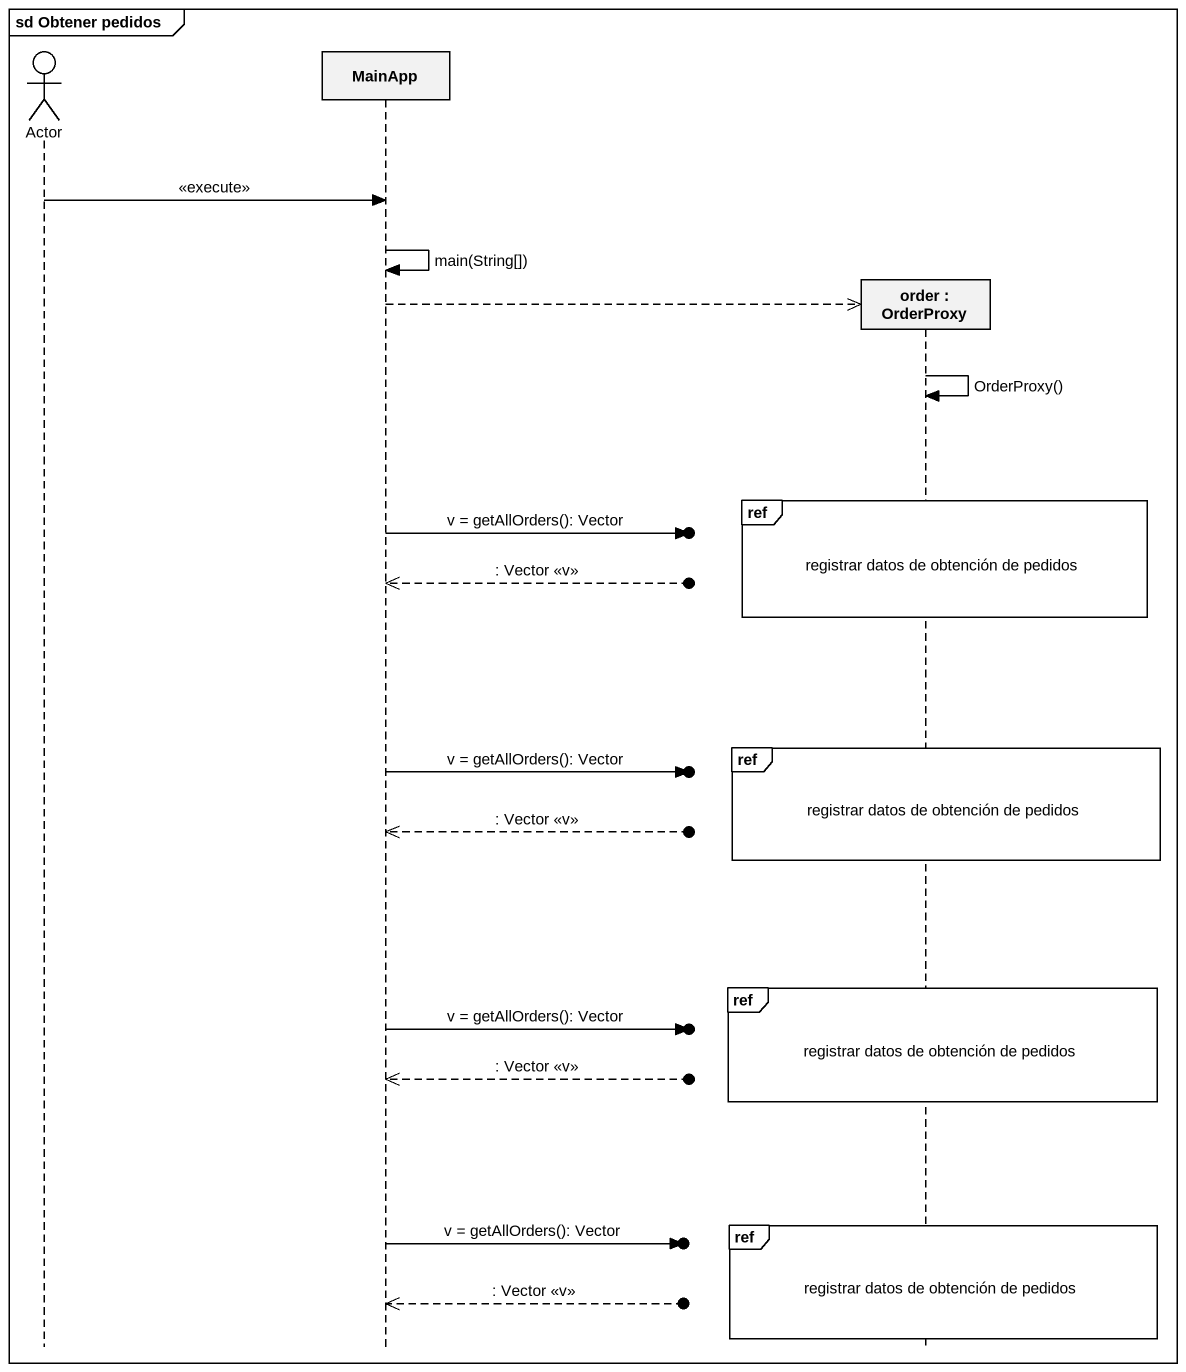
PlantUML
@startuml
mainframe sd Obtener pedidos
hide footbox
actor "Actor" as Actor_
participant MainApp
participant "order : OrderProxy" as order

Actor_ -> MainApp : <<execute>>
MainApp -> MainApp : main(String[])
MainApp -->> order **
order -> order : OrderProxy()
ref over order : registrar datos de obtención de pedidos
MainApp ->o] : v = getAllOrders(): Vector
MainApp <<--o] : : Vector <<v>>
ref over order : registrar datos de obtención de pedidos
MainApp ->o] : v = getAllOrders(): Vector
MainApp <<--o] : : Vector <<v>>
ref over order : registrar datos de obtención de pedidos
MainApp ->o] : v = getAllOrders(): Vector
MainApp <<--o] : : Vector <<v>>
ref over order : registrar datos de obtención de pedidos
MainApp ->o] : v = getAllOrders(): Vector
MainApp <<--o] : : Vector <<v>>
@enduml
